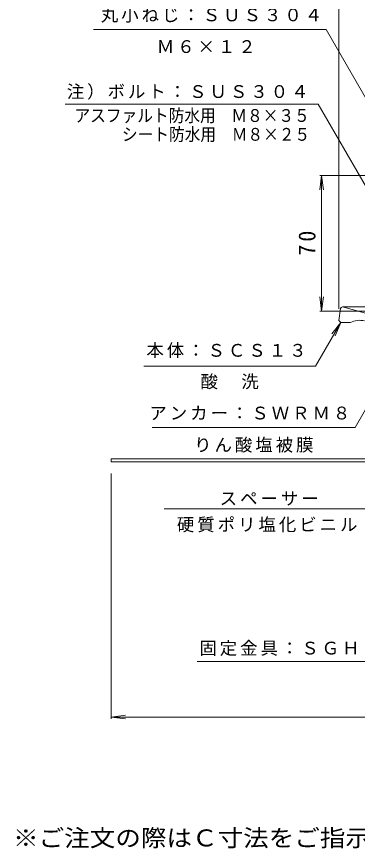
# Model space of a CAD drawing. Units: millimetres, scale not verified. Extents: x -285 to 224, y -347 to 406.
# Drawn here: x -285.2 to -109.3, y -279.7 to 149.7 of the extents above; entities that cross this region are included whole.
import ezdxf
from ezdxf.enums import TextEntityAlignment as Align

# ---------------------------------------------------------------- set-up
doc = ezdxf.new("R2010")
doc.units = ezdxf.units.MM
doc.header["$LTSCALE"] = 3
for name, color, linetype, lineweight in [('0-0_通り芯', 3, 'Continuous', 9), ('0-4_その他', 7, 'Continuous', 9), ('0-5_寸法', 7, 'Continuous', 9), ('0-A', 2, 'Continuous', 9)]:
    doc.layers.add(name, color=color, linetype=linetype, lineweight=lineweight)
doc.layers.add('F-5_F-5ﾚｲﾔ', color=6, linetype='Continuous')
doc.styles.add('ＭＳ ゴシック', font='')
doc.styles.get('ＭＳ ゴシック').set_extended_font_data('MS Gothic')

msp = doc.modelspace()

# ---------------------------------------------------------------- linework, layer by layer
at = {"layer": '0-0_通り芯'}
for p, q in [((-118.911, -7.177), (-118.034, -1.036)), ((-93.88, -0.177), (-117.044, -0.177)), ((-116.911, -0.177), (-105.056, -3.354)), ((-118.911, -7.177), (-117.911, -8.177)), ((-117.911, -8.177), (-112.911, -8.177))]:
    msp.add_line(p, q, dxfattribs=at)
for centre, radius, start, end in [((-117.044, -1.177), 1, 90, 171.8705), ((-108.098, -18.068), 11, 76.91284, 115.9515)]:
    msp.add_arc(centre, radius, start, end, dxfattribs=at)
at = {"layer": '0-4_その他'}
for p, q in [((-118.911, 170.283), (-118.911, -1.177)), ((-127.788, 67.679), (-128.767, 60.243)), ((-128.688, 67.679), (-79.407, 67.679)), ((-127.788, -2.321), (-127.788, 67.679)), ((-127.788, 67.679), (-126.809, 60.243)), ((-127.788, -2.321), (-128.767, 5.115)), ((-127.788, -2.321), (-126.809, 5.115)), ((-128.688, -2.321), (-82.668, -2.321)), ((-236.411, -212.77), (-236.411, -86.177)), ((-236.411, -211.87), (-228.975, -210.891)), ((-236.411, -211.87), (163.589, -211.87)), ((-236.411, -211.87), (-228.975, -212.849))]:
    msp.add_line(p, q, dxfattribs=at)
at = {"layer": '0-5_寸法'}
for p, q in [((-129.516, 104.515), (-260.128, 104.515)), ((-68.411, -1.321), (-129.516, 104.515)), ((-117.911, -8.177), (-130.984, -30.819)), ((-117.911, -8.177), (-122.477, -14.127)), ((-117.911, -8.177), (-120.781, -15.106)), ((-130.984, -30.819), (-219.6, -30.819)), ((-100.411, -45.034), (-110.423, -62.375)), ((-110.423, -62.375), (-215.285, -62.375)), ((-101.609, -104.459), (-209.14, -104.459)), ((-96.743, -183.269), (-192.047, -183.269))]:
    msp.add_line(p, q, dxfattribs=at)
msp.add_lwpolyline([(-80.152, 64.586), (-125.443, 143.032), (-245.554, 143.032)], dxfattribs=at)
at = {"layer": '0-A'}
for p, q in [((-77.411, -78.577), (-236.411, -78.577)), ((-236.411, -80.177), (-236.411, -78.577)), ((-79.011, -80.177), (-236.411, -80.177))]:
    msp.add_line(p, q, dxfattribs=at)

# ---------------------------------------------------------------- texts
at = {"layer": '0-4_その他', "color": 2, "insert": (-130.788, 26.304), "char_height": 8.798, "attachment_point": 7, "rotation": 90, "style": 'ＭＳ ゴシック'}
msp.add_mtext('\\T1.27;\\W0.95;70', dxfattribs=at)
at = {"layer": '0-5_寸法', "color": 6, "style": 'ＭＳ ゴシック', "width": 0.9}
for s, p in [('アスファルト防水用\u3000Ｍ８×３５', (-255.35, 93.367)), ('シート防水用\u3000Ｍ８×２５', (-230.86, 83.651))]:
    msp.add_text(s, height=6.598, dxfattribs=at).set_placement(p, align=Align.BOTTOM_LEFT)
at = {"layer": '0-5_寸法', "char_height": 6.598, "attachment_point": 7, "style": 'ＭＳ ゴシック'}
for s, insert in [('\\T1.17;丸小ねじ：ＳＵＳ３０４', (-241.785, 146.549)), ('\\T1.17;Ｍ６×１２', (-212.883, 130.824)), ('\\T1.17;注）ボルト：ＳＵＳ３０４', (-259.342, 106.853)), ('\\T1.17;本体：ＳＣＳ１３', (-218.233, -26.594)), ('\\T1.17;酸\u3000洗', (-190.292, -42.71)), ('\\T1.17;アンカー：ＳＷＲＭ８', (-216.704, -58.568)), ('\\T1.17;りん酸塩被膜', (-193.604, -75.416)), ('\\T1.17;スペーサー', (-180.42, -102.722)), ('\\T1.17;硬質ポリ塩化ビニル', (-202.504, -116.548)), ('\\T1.17;固定金具：ＳＧＨＣ', (-190.9, -180.341))]:
    msp.add_mtext(s, dxfattribs=dict(at, insert=insert))
at = {"layer": 'F-5_F-5ﾚｲﾔ', "color": 2, "style": 'ＭＳ ゴシック', "width": 1.1}
msp.add_text('※ご注文の際はＣ寸法をご指示ください。', height=8.798, dxfattribs=at).set_placement((-287.085, -281.315), align=Align.BOTTOM_LEFT)

doc.saveas('drawing.dxf')
